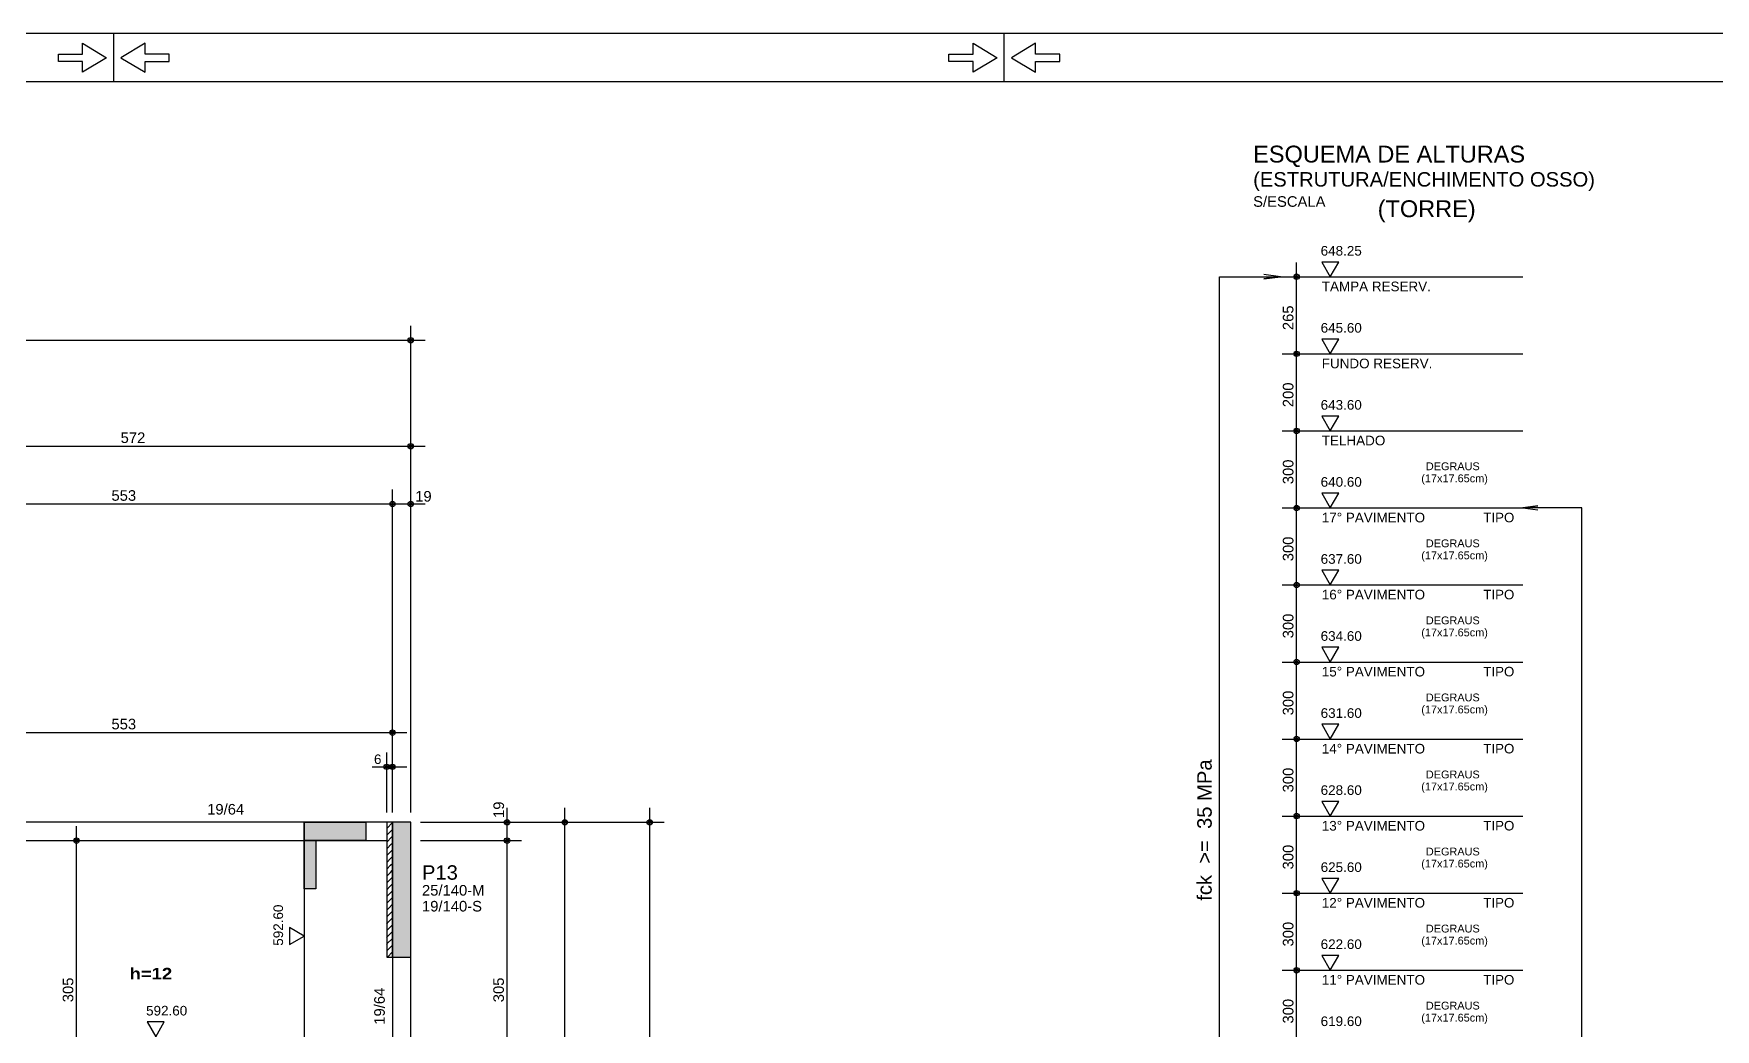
# Model space of a CAD drawing. Extents: x 0 to 7795, y 0 to 4205.
# Drawn here: x 4937 to 6684, y 3171 to 4205 of the extents above; entities that cross this region are included whole.
import ezdxf

# ---------------------------------------------------------------- set-up
doc = ezdxf.new("R2010")
doc.units = 0
doc.header["$MEASUREMENT"] = 0
for name, color, linetype in [('MTH-14', 2, 'CONTINUOUS'), ('MTH-179', 1, 'CONTINUOUS'), ('MTH-224', 4, 'CONTINUOUS'), ('MTH-230', 1, 'CONTINUOUS'), ('MTH-COTAS7', 31, 'CONTINUOUS'), ('MTH-DIM-PILAR', 3, 'CONTINUOUS'), ('MTH-DIM-VIGA', 3, 'CONTINUOUS'), ('MTH-FACE-VIGA', 7, 'CONTINUOUS'), ('MTH-LINHA-SEÇÃO', 16, 'CONTINUOUS'), ('MTH-MARGEM', 5, 'CONTINUOUS'), ('MTH-PILAR-SEGUE', 5, 'CONTINUOUS'), ('MTH-SIMB_COTA', 3, 'CONTINUOUS'), ('MTH-SOMBRA21', 150, 'CONTINUOUS'), ('MTH-SOMBRA25', 253, 'CONTINUOUS'), ('MTH-TIT1-PILAR', 5, 'CONTINUOUS'), ('MTH-TXT', 4, 'CONTINUOUS'), ('MTH-TXT-NEGRITO', 5, 'CONTINUOUS'), ('MTH-TXT-NOTAS', 3, 'CONTINUOUS'), ('MTH-TXT2', 5, 'CONTINUOUS')]:
    doc.layers.add(name, color=color, linetype=linetype)
doc.styles.add('TQS_ARIAL', font='arial.ttf')
doc.styles.add('TQS_ARIAL_BLACK', font='ariblk.ttf')

msp = doc.modelspace()

# ---------------------------------------------------------------- linework, layer by layer
at = {"layer": 'MTH-179', "linetype": 'Continuous'}
for p, q in [((7795.004008, 4204.998269), (0.004008, 4204.998269)), ((5020.004008, 4154.998269), (5020.004008, 4204.998269)), ((5945.004008, 4154.998269), (5945.004008, 4204.998269))]:
    msp.add_line(p, q, dxfattribs=at)
for points in [[(5012.503275, 4179.998269), (4987.503275, 4164.998269), (4987.503275, 4176.248269), (4962.503275, 4176.248269), (4962.503275, 4183.748269), (4987.503275, 4183.748269), (4987.503275, 4194.998269), (5012.503275, 4179.998269)], [(5027.503275, 4179.998269), (5052.503275, 4164.998269), (5052.503275, 4176.248269), (5077.503275, 4176.248269), (5077.503275, 4183.748269), (5052.503275, 4183.748269), (5052.503275, 4194.998269), (5027.503275, 4179.998269)], [(5937.503275, 4179.998269), (5912.503275, 4164.998269), (5912.503275, 4176.248269), (5887.503275, 4176.248269), (5887.503275, 4183.748269), (5912.503275, 4183.748269), (5912.503275, 4194.998269), (5937.503275, 4179.998269)], [(5952.503275, 4179.998269), (5977.503275, 4164.998269), (5977.503275, 4176.248269), (6002.503275, 4176.248269), (6002.503275, 4183.748269), (5977.503275, 4183.748269), (5977.503275, 4194.998269), (5952.503275, 4179.998269)]]:
    msp.add_lwpolyline(points, dxfattribs=at)
at = {"layer": 'MTH-224', "linetype": 'Continuous'}
for points in [[(6274.73971, 3967.828223), (6283.572714, 3952.529753), (6292.404838, 3967.828223), (6274.73971, 3967.828223)], [(6274.73971, 3887.828223), (6283.572714, 3872.529753), (6292.404838, 3887.828223), (6274.73971, 3887.828223)], [(6274.73971, 3807.828223), (6283.572714, 3792.529753), (6292.404838, 3807.828223), (6274.73971, 3807.828223)], [(6274.73971, 3727.828223), (6283.572714, 3712.529753), (6292.404838, 3727.828223), (6274.73971, 3727.828223)], [(6274.73971, 3647.828223), (6283.572714, 3632.529753), (6292.404838, 3647.828223), (6274.73971, 3647.828223)], [(6274.73971, 3567.828223), (6283.572714, 3552.529753), (6292.404838, 3567.828223), (6274.73971, 3567.828223)], [(6274.73971, 3487.828223), (6283.572714, 3472.529753), (6292.404838, 3487.828223), (6274.73971, 3487.828223)], [(6274.73971, 3407.828223), (6283.572714, 3392.529753), (6292.404838, 3407.828223), (6274.73971, 3407.828223)], [(6274.73971, 3327.828223), (6283.572714, 3312.529753), (6292.404838, 3327.828223), (6274.73971, 3327.828223)], [(5202.548642, 3259.09894), (5217.847112, 3267.931943), (5202.548642, 3276.764067), (5202.548642, 3259.09894)], [(6274.73971, 3247.828223), (6283.572714, 3232.529753), (6292.404838, 3247.828223), (6274.73971, 3247.828223)], [(5054.751194, 3178.810307), (5063.584198, 3163.511837), (5072.416322, 3178.810307), (5054.751194, 3178.810307)]]:
    msp.add_lwpolyline(points, dxfattribs=at)
at = {"layer": 'MTH-230', "linetype": 'Continuous'}
for p, q in [((6233.572714, 3952.529753), (6483.572714, 3952.529753)), ((6233.572714, 3872.529753), (6483.572714, 3872.529753)), ((6233.572714, 3792.529753), (6483.572714, 3792.529753)), ((6233.572714, 3712.529753), (6483.572714, 3712.529753)), ((6233.572714, 3632.529753), (6483.572714, 3632.529753)), ((6233.572714, 3552.529753), (6483.572714, 3552.529753)), ((6233.572714, 3472.529753), (6483.572714, 3472.529753)), ((6233.572714, 3392.529753), (6483.572714, 3392.529753)), ((6233.572714, 3312.529753), (6483.572714, 3312.529753)), ((6233.572714, 3232.529753), (6483.572714, 3232.529753))]:
    msp.add_line(p, q, dxfattribs=at)
at = {"layer": 'MTH-COTAS7', "linetype": 'Continuous'}
for p, q in [((6248.572714, 3857.529753), (6248.572714, 3967.529753)), ((6168.395234, 3952.529753), (6233.569852, 3952.529753)), ((6168.403592, 2679.967687), (6168.403592, 3952.529753)), ((6231.891479, 3952.529753), (6214.539917, 3954.81491)), ((6231.891479, 3952.529753), (6214.539917, 3950.244597)), ((6214.539917, 3950.244597), (6231.891479, 3952.529753)), ((6214.543081, 3950.244826), (6231.892908, 3952.529753)), ((6243.572714, 3952.529753), (6263.572714, 3952.529753)), ((5328.511366, 3396.1355), (5328.511366, 3901.665182)), ((561.511366, 3886.665182), (5343.511366, 3886.665182)), ((6248.572714, 3777.529753), (6248.572714, 3887.529753)), ((6243.572714, 3872.529753), (6263.572714, 3872.529753)), ((6243.572714, 3872.529753), (6263.572714, 3872.529753)), ((5328.511366, 3406.1355), (5328.511366, 3791.636556)), ((6243.572714, 3792.529753), (6263.572714, 3792.529753)), ((6243.572714, 3792.529753), (6263.572714, 3792.529753)), ((6248.572714, 3697.529753), (6248.572714, 3807.529753)), ((4741.511366, 3776.636556), (5343.511366, 3776.636556)), ((5309.511366, 3396.135501), (5309.511366, 3731.636556)), ((5309.511366, 3396.135501), (5309.511366, 3731.636556)), ((5328.511366, 3396.1355), (5328.511366, 3731.636556)), ((6248.572714, 3617.529753), (6248.572714, 3727.529753)), ((4741.511366, 3716.636556), (5324.511366, 3716.636556)), ((5294.511366, 3716.636556), (5343.511366, 3716.636556)), ((6243.572714, 3712.529753), (6263.572714, 3712.529753)), ((6243.572714, 3712.529753), (6263.572714, 3712.529753)), ((6544.692773, 2512.529753), (6544.692773, 3712.529753)), ((6248.572714, 3537.529753), (6248.572714, 3647.529753)), ((6243.572714, 3632.529753), (6263.572714, 3632.529753)), ((6243.572714, 3632.529753), (6263.572714, 3632.529753)), ((6248.572714, 3457.529753), (6248.572714, 3567.529753)), ((6243.572714, 3552.529753), (6263.572714, 3552.529753)), ((6243.572714, 3552.529753), (6263.572714, 3552.529753)), ((5309.511366, 3406.135501), (5309.511366, 3494.289635)), ((4741.511366, 3479.289635), (5324.511366, 3479.289635)), ((6248.572714, 3377.529753), (6248.572714, 3487.529753)), ((5303.511366, 3396.135501), (5303.511366, 3458.684776)), ((5309.511366, 3396.135501), (5309.511366, 3458.684776)), ((6243.572714, 3472.529753), (6263.572714, 3472.529753)), ((6243.572714, 3472.529753), (6263.572714, 3472.529753)), ((5288.511366, 3443.684776), (5324.511366, 3443.684776)), ((6248.572714, 3297.529753), (6248.572714, 3407.529753)), ((5428.511366, 3352.135501), (5428.511366, 3401.1355)), ((5488.511366, 2592.135465), (5488.511366, 3401.1355)), ((5576.757106, 1952.135502), (5576.757106, 3401.1355)), ((6243.572714, 3392.529753), (6263.572714, 3392.529753)), ((6243.572714, 3392.529753), (6263.572714, 3392.529753)), ((4981.296887, 3047.1355), (4981.296887, 3382.135501)), ((5338.511366, 3386.1355), (5503.511366, 3386.1355)), ((5338.511366, 3386.1355), (5591.757106, 3386.1355)), ((5338.511366, 3386.1355), (5443.511366, 3386.1355)), ((5428.511366, 3047.1355), (5428.511366, 3382.135501)), ((4980.507132, 3367.135501), (4996.296887, 3367.135501)), ((5338.511366, 3367.135501), (5443.511366, 3367.135501)), ((5338.511366, 3367.135501), (5443.511366, 3367.135501)), ((6248.572714, 3217.529753), (6248.572714, 3327.529753)), ((6243.572714, 3312.529753), (6263.572714, 3312.529753)), ((6243.572714, 3312.529753), (6263.572714, 3312.529753)), ((6243.572714, 3232.529753), (6263.572714, 3232.529753)), ((6243.572714, 3232.529753), (6263.572714, 3232.529753)), ((6248.572714, 3137.529753), (6248.572714, 3247.529753))]:
    msp.add_line(p, q, dxfattribs=at)
msp.add_lwpolyline([(6544.692553, 3712.529753), (6483.572714, 3712.529753), (6499.18797, 3714.585541), (6483.572714, 3712.529753), (6499.18797, 3710.473966)], dxfattribs=at)
at = {"layer": 'MTH-FACE-VIGA', "linetype": 'Continuous'}
for p, q in [((5303.511366, 3379.78337), (5309.4956, 3385.767603)), ((5303.511366, 3372.712302), (5309.178985, 3378.37992)), ((5308.86237, 3370.992238), (5309.511366, 3371.641234)), ((5309.178985, 3378.37992), (5309.511366, 3378.712302)), ((5309.4956, 3385.767603), (5309.511366, 3385.78337)), ((5303.511366, 3365.641234), (5308.86237, 3370.992238)), ((5303.511366, 3358.570167), (5308.545755, 3363.604555)), ((5303.511366, 3351.499099), (5308.22914, 3356.216872)), ((5308.22914, 3356.216872), (5309.511366, 3357.499099)), ((5308.545755, 3363.604555), (5309.511366, 3364.570167)), ((5303.511366, 3344.428031), (5307.912525, 3348.829189)), ((5303.511366, 3337.356963), (5307.59591, 3341.441506)), ((5307.59591, 3341.441506), (5309.511366, 3343.356963)), ((5307.912525, 3348.829189), (5309.511366, 3350.428031)), ((5303.511366, 3330.285895), (5307.279295, 3334.053824)), ((5303.511366, 3323.214828), (5306.96268, 3326.666141)), ((5303.511366, 3316.14376), (5306.646065, 3319.278458)), ((5306.646065, 3319.278458), (5309.511366, 3322.14376)), ((5306.96268, 3326.666141), (5309.511366, 3329.214828)), ((5307.279295, 3334.053824), (5309.511366, 3336.285895)), ((5303.511366, 3309.072692), (5306.32945, 3311.890775)), ((5303.511366, 3302.001624), (5306.012835, 3304.503092)), ((5306.012835, 3304.503092), (5309.511366, 3308.001624)), ((5306.32945, 3311.890775), (5309.511366, 3315.072692)), ((5303.511366, 3294.930556), (5305.69622, 3297.11541)), ((5303.511366, 3287.859489), (5305.379605, 3289.727727)), ((5305.06299, 3282.340044), (5309.511366, 3286.788421)), ((5305.379605, 3289.727727), (5309.511366, 3293.859489)), ((5305.69622, 3297.11541), (5309.511366, 3300.930556)), ((5303.511366, 3280.788421), (5305.06299, 3282.340044)), ((5303.511366, 3273.717353), (5304.746375, 3274.952361)), ((5303.511366, 3266.646285), (5304.42976, 3267.564678)), ((5304.42976, 3267.564678), (5309.511366, 3272.646285)), ((5304.746375, 3274.952361), (5309.511366, 3279.717353)), ((5303.511366, 3259.575217), (5304.113145, 3260.176996)), ((5303.511366, 3252.504149), (5303.79653, 3252.789313)), ((5303.79653, 3252.789313), (5309.511366, 3258.504149)), ((5304.113145, 3260.176996), (5309.511366, 3265.575217)), ((5304.213784, 3246.1355), (5309.511366, 3251.433082))]:
    msp.add_line(p, q, dxfattribs=at)
for points in [[(5309.511366, 3386.135501), (4925.511366, 3386.135501)], [(5309.511366, 3386.1355), (5303.511366, 3386.1355), (5303.511366, 3246.1355), (5309.511366, 3246.1355), (5309.511366, 3386.1355)], [(4651.515894, 3367.135501), (5303.511366, 3367.135501)], [(5309.511366, 3246.1355), (5309.511366, 3062.1355)], [(5328.511366, 3055.1355), (5328.511366, 3246.1355)]]:
    msp.add_lwpolyline(points, dxfattribs=at)
at = {"layer": 'MTH-LINHA-SEÇÃO', "linetype": 'Continuous'}
msp.add_line((5217.847112, 3386.135501), (5217.847112, 3048.1355), dxfattribs=at)
for points in [[(5217.847112, 3367.135501), (5217.847112, 3386.135501), (5281.847112, 3386.135501), (5281.847112, 3367.135501), (5217.847112, 3367.135501)], [(5217.847112, 3317.135501), (5217.847112, 3367.135501), (5229.847112, 3367.135501), (5229.847112, 3317.135501), (5217.847112, 3317.135501)]]:
    msp.add_lwpolyline(points, dxfattribs=at)
at = {"layer": 'MTH-MARGEM', "linetype": 'Continuous'}
msp.add_line((7745.004008, 4154.998269), (175.004008, 4154.998269), dxfattribs=at)
at = {"layer": 'MTH-PILAR-SEGUE', "linetype": 'Continuous'}
msp.add_lwpolyline([(5309.511366, 3246.1355), (5328.511366, 3246.1355), (5328.511366, 3386.1355), (5309.511366, 3386.1355), (5309.511366, 3246.1355)], dxfattribs=at)
at = {"layer": 'MTH-SIMB_COTA', "linetype": 'Continuous'}
for centre, radius in [((6248.572714, 3952.529753), 2.8), ((6248.572714, 3952.529753), 1.4), ((5328.511366, 3886.665182), 2.8), ((5328.511366, 3886.665182), 1.4), ((6248.572714, 3872.529753), 2.8), ((6248.572714, 3872.529753), 2.8), ((6248.572714, 3872.529753), 1.4), ((6248.572714, 3872.529753), 1.4), ((6248.572714, 3792.529753), 2.8), ((6248.572714, 3792.529753), 2.8), ((6248.572714, 3792.529753), 1.4), ((6248.572714, 3792.529753), 1.4), ((5328.511366, 3776.636556), 2.8), ((5328.511366, 3776.636556), 1.4), ((5309.511366, 3716.636556), 2.8), ((5309.511366, 3716.636556), 2.8), ((5309.511366, 3716.636556), 1.4), ((5309.511366, 3716.636556), 1.4), ((5328.511366, 3716.636556), 2.8), ((5328.511366, 3716.636556), 1.4), ((6248.572714, 3712.529753), 2.8), ((6248.572714, 3712.529753), 2.8), ((6248.572714, 3712.529753), 1.4), ((6248.572714, 3712.529753), 1.4), ((6248.572714, 3632.529753), 2.8), ((6248.572714, 3632.529753), 2.8), ((6248.572714, 3632.529753), 1.4), ((6248.572714, 3632.529753), 1.4), ((6248.572714, 3552.529753), 2.8), ((6248.572714, 3552.529753), 2.8), ((6248.572714, 3552.529753), 1.4), ((6248.572714, 3552.529753), 1.4), ((5309.511366, 3479.289635), 2.8), ((5309.511366, 3479.289635), 1.4), ((6248.572714, 3472.529753), 2.8), ((6248.572714, 3472.529753), 2.8), ((6248.572714, 3472.529753), 1.4), ((6248.572714, 3472.529753), 1.4), ((5303.511366, 3443.684776), 2.8), ((5303.511366, 3443.684776), 1.4), ((5309.511366, 3443.684776), 2.8), ((5309.511366, 3443.684776), 1.4), ((5428.511366, 3386.1355), 2.8), ((5488.511366, 3386.1355), 2.8), ((5576.757106, 3386.1355), 2.8), ((6248.572714, 3392.529753), 2.8), ((6248.572714, 3392.529753), 2.8), ((6248.572714, 3392.529753), 1.4), ((6248.572714, 3392.529753), 1.4), ((5428.511366, 3386.1355), 1.4), ((5488.511366, 3386.1355), 1.4), ((5576.757106, 3386.1355), 1.4), ((4981.296887, 3367.135501), 2.8), ((4981.296887, 3367.135501), 1.4), ((5428.511366, 3367.135501), 2.8), ((5428.511366, 3367.135501), 2.8), ((5428.511366, 3367.135501), 1.4), ((5428.511366, 3367.135501), 1.4), ((6248.572714, 3312.529753), 2.8), ((6248.572714, 3312.529753), 2.8), ((6248.572714, 3312.529753), 1.4), ((6248.572714, 3312.529753), 1.4), ((6248.572714, 3232.529753), 2.8), ((6248.572714, 3232.529753), 2.8), ((6248.572714, 3232.529753), 1.4), ((6248.572714, 3232.529753), 1.4)]:
    msp.add_circle(centre, radius, dxfattribs=at)
at = {"layer": 'MTH-SOMBRA21', "linetype": 'Continuous'}
for points in [[(5217.847112, 3367.135501), (5217.847112, 3386.135501), (5281.847112, 3386.135501)], [(5217.847112, 3367.135501), (5281.847112, 3386.135501), (5281.847112, 3367.135501)], [(5217.847112, 3317.135501), (5217.847112, 3367.135501), (5229.847112, 3367.135501)], [(5217.847112, 3317.135501), (5229.847112, 3367.135501), (5229.847112, 3317.135501)], [(5217.847112, 3367.135501), (5281.847112, 3367.135501), (5217.847112, 3367.135501)], [(5217.847112, 3317.135501), (5229.847112, 3317.135501), (5217.847112, 3317.135501)]]:
    msp.add_solid(points, dxfattribs=at)
at = {"layer": 'MTH-SOMBRA25', "linetype": 'Continuous'}
for points in [[(5309.511366, 3246.1355), (5328.511366, 3246.1355), (5328.511366, 3386.1355)], [(5309.511366, 3246.1355), (5328.511366, 3386.1355), (5309.511366, 3386.1355)], [(5309.511366, 3246.1355), (5309.511366, 3386.1355), (5309.511366, 3246.1355)]]:
    msp.add_solid(points, dxfattribs=at)

# ---------------------------------------------------------------- texts
at = {"layer": 'MTH-14', "linetype": 'Continuous', "style": 'TQS_ARIAL'}
for s, height, p in [('DEGRAUS', 8.099192, (6382.832836, 3751.711323)), ('(17x17.65cm)', 8.1, (6378.077555, 3739.19831)), ('DEGRAUS', 8.099192, (6382.832836, 3671.711323)), ('(17x17.65cm)', 8.1, (6378.077555, 3659.19831)), ('DEGRAUS', 8.099192, (6382.832836, 3591.711323)), ('(17x17.65cm)', 8.1, (6378.077555, 3579.19831)), ('DEGRAUS', 8.099192, (6382.832836, 3511.711323)), ('(17x17.65cm)', 8.1, (6378.077555, 3499.19831)), ('(17x17.65cm)', 8.1, (6378.077555, 3419.19831)), ('DEGRAUS', 8.099192, (6382.832836, 3431.711323)), ('DEGRAUS', 8.099192, (6382.832836, 3351.711323)), ('(17x17.65cm)', 8.1, (6378.077555, 3339.19831)), ('(17x17.65cm)', 8.1, (6378.077555, 3259.19831)), ('DEGRAUS', 8.099192, (6382.832836, 3271.711323)), ('DEGRAUS', 8.099192, (6382.832836, 3191.711323)), ('(17x17.65cm)', 8.1, (6378.077555, 3179.19831))]:
    msp.add_text(s, height=height, dxfattribs=at).set_placement(p)
at = {"layer": 'MTH-COTAS7', "linetype": 'Continuous', "style": 'TQS_ARIAL'}
for s, p in [('265', (6245.272714, 3897.129753)), ('200', (6245.272714, 3817.129753)), ('300', (6245.272714, 3737.129753)), ('300', (6245.272714, 3657.129753)), ('300', (6245.272714, 3577.129753)), ('300', (6245.272714, 3497.129753)), ('300', (6245.272714, 3417.129753)), ('19', (5425.360422, 3390.59534)), ('300', (6245.272714, 3337.129753)), ('300', (6245.272714, 3257.129753)), ('305', (4977.996887, 3199.2355)), ('305', (5425.211366, 3199.2355)), ('300', (6245.272714, 3177.129753))]:
    msp.add_text(s, height=11, rotation=90, dxfattribs=at).set_placement(p)
for s, height, p in [('572', 11, (5027.111366, 3779.936556)), ('553', 11, (5017.611366, 3719.936556)), ('19', 11, (5333.062591, 3719.065443)), ('TIPO', 9.89901, (6442.467508, 3697.630743)), ('TIPO', 9.89901, (6442.467508, 3617.630743)), ('TIPO', 9.89901, (6442.467508, 3537.630743)), ('553', 11, (5017.611366, 3482.589635)), ('TIPO', 9.89901, (6442.467508, 3457.630743)), ('6', 9.9, (5290.31137, 3446.654776)), ('TIPO', 9.89901, (6442.467508, 3377.630743)), ('TIPO', 9.89901, (6442.467508, 3297.630743)), ('TIPO', 9.89901, (6442.467508, 3217.630743))]:
    msp.add_text(s, height=height, dxfattribs=at).set_placement(p)
at = {"layer": 'MTH-DIM-PILAR', "linetype": 'Continuous', "style": 'TQS_ARIAL'}
for s, p in [('25/140-M', (5340.120755, 3309.989571)), ('19/140-S', (5340.120755, 3293.489571))]:
    msp.add_text(s, height=11, dxfattribs=at).set_placement(p)
at = {"layer": 'MTH-DIM-VIGA', "linetype": 'Continuous', "style": 'TQS_ARIAL'}
msp.add_text('19/64', height=11, dxfattribs=at).set_placement((5117.009996, 3394.135501))
msp.add_text('19/64', height=11, rotation=90, dxfattribs=at).set_placement((5301.511366, 3175.891961))
at = {"layer": 'MTH-TIT1-PILAR', "linetype": 'Continuous', "style": 'TQS_ARIAL'}
msp.add_text('P13', height=15, dxfattribs=at).set_placement((5340.120755, 3326.489571))
at = {"layer": 'MTH-TXT', "linetype": 'Continuous', "style": 'TQS_ARIAL'}
for s, p in [('648.25', (6273.572714, 3974.529753)), ('645.60', (6273.572714, 3894.529753)), ('643.60', (6273.572714, 3814.529753)), ('640.60', (6273.572714, 3734.529753)), ('637.60', (6273.572714, 3654.529753)), ('634.60', (6273.572714, 3574.529753)), ('631.60', (6273.572714, 3494.529753)), ('628.60', (6273.572714, 3414.529753)), ('625.60', (6273.572714, 3334.529753)), ('622.60', (6273.572714, 3254.529753)), ('592.60', (5053.584198, 3185.511837)), ('619.60', (6273.572714, 3174.529753))]:
    msp.add_text(s, height=10, dxfattribs=at).set_placement(p)
for s, height, p in [('fck  >=  35 MPa', 15, (6160.380073, 3304.649048)), ('592.60', 10, (5195.847112, 3257.931943))]:
    msp.add_text(s, height=height, rotation=90, dxfattribs=at).set_placement(p)
at = {"layer": 'MTH-TXT-NEGRITO', "linetype": 'Continuous', "style": 'TQS_ARIAL_BLACK'}
msp.add_text('h=12', height=12, dxfattribs=at).set_placement((5036.426053, 3222.970532))
at = {"layer": 'MTH-TXT-NOTAS', "linetype": 'Continuous', "style": 'TQS_ARIAL'}
for s, height, p in [('S/ESCALA', 11, (6203.440081, 4025.201248)), ('TAMPA RESERV.', 10, (6274.73971, 3937.529753)), ('FUNDO RESERV.', 10, (6274.73971, 3857.529753)), ('TELHADO', 10, (6274.73971, 3777.529753)), ('17%%d PAVIMENTO', 10, (6274.73971, 3697.529753)), ('16%%d PAVIMENTO', 10, (6274.73971, 3617.529753)), ('15%%d PAVIMENTO', 10, (6274.73971, 3537.529753)), ('14%%d PAVIMENTO', 10, (6274.73971, 3457.529753)), ('13%%d PAVIMENTO', 10, (6274.73971, 3377.529753)), ('12%%d PAVIMENTO', 10, (6274.73971, 3297.529753)), ('11%%d PAVIMENTO', 10, (6274.73971, 3217.529753))]:
    msp.add_text(s, height=height, dxfattribs=at).set_placement(p)
at = {"layer": 'MTH-TXT2', "linetype": 'Continuous', "style": 'TQS_ARIAL'}
for s, height, p in [('ESQUEMA DE ALTURAS', 17.498254, (6203.440081, 4071.196648)), ('(ESTRUTURA/ENCHIMENTO OSSO)', 14.998502, (6203.440081, 4046.199148)), ('(TORRE)', 17.498252, (6332.791597, 4014.447001))]:
    msp.add_text(s, height=height, dxfattribs=at).set_placement(p)

doc.saveas('drawing.dxf')
